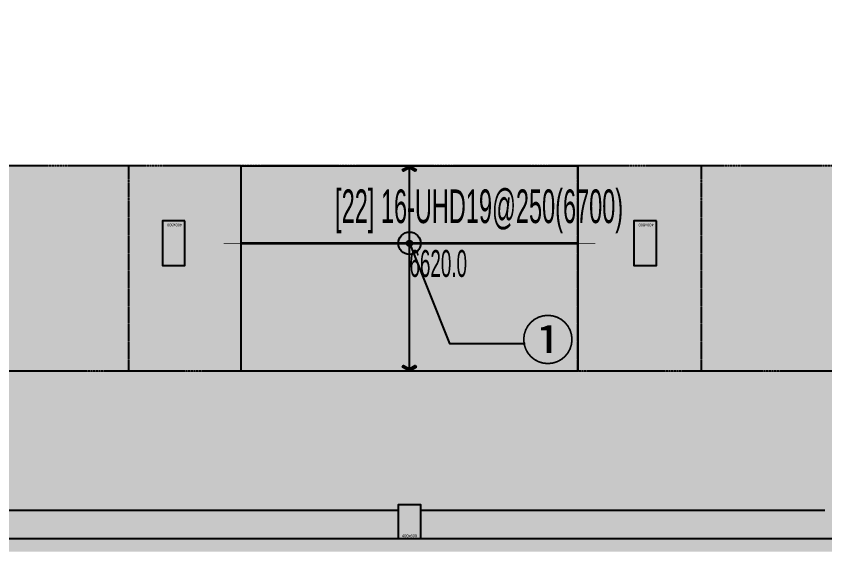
# Model space of a CAD drawing. Header units: millimetres. Extents: x 43843 to 1069877, y 60576 to 148433.
# Drawn here: x 699525 to 713931, y 76659 to 86210 of the extents above; entities that cross this region are included whole.
import ezdxf
from ezdxf.enums import TextEntityAlignment as Align

# ---------------------------------------------------------------- set-up
doc = ezdxf.new("R2010")
doc.units = ezdxf.units.MM
doc.linetypes.add('HID', pattern=[2.5, 1.5, -1])
for name, color, linetype in [('-S_REBAR-TOP', 3, 'Continuous'), ('-S_TEXT', 255, 'Continuous'), ('8', 8, 'Continuous'), ('NX_BAR(D)', 7, 'Continuous'), ('NX_BARTXT', 7, 'Continuous'), ('NX_FORM', 7, 'Continuous'), ('S-FND-배근구간선', 21, 'HID'), ('S-FND_OUTLINE_지하주차장 기초', 4, 'HID'), ('S-HAT', 252, 'Continuous'), ('XR-지하주차장$0$A-CON', 2, 'Continuous'), ('XR-지하주차장$0$AA-COL', 2, 'Continuous'), ('기초', 7, 'Continuous')]:
    doc.layers.add(name, color=color, linetype=linetype)
doc.layers.add('DEFPOINT', color=142, linetype='Continuous', plot=False)
doc.layers.add('NX_DEFAULT', color=7, linetype='Continuous', plot=False)
doc.styles.add('BarSetTxt', font='Arial.ttf', dxfattribs={"width": 0.4, "height": 353.85})
doc.styles.add('XR-지하주차장$0$Standard', font='arial.ttf')
doc.styles.add('맑은고딕', font='malgun.ttf')

# ---------------------------------------------------------------- blocks, each defined once
blk = doc.blocks.new('zw$D357')
at = {"layer": 'S-HAT'}
h = blk.add_hatch(dxfattribs=at)
h.set_pattern_fill('GRASS', color=256, scale=20)
h.set_pattern_definition([(90, (-331308.68, 2741039.9), (-359.21, 359.21), [95.25, -623.17]), (45, (-331308.7, 2741039.9), (-359.210245, 359.210245), [95.25, -412.75]), (135, (-331308.7, 2741039.9), (-359.210245, -359.210245), [95.25, -412.75])])
h.paths.add_polyline_path([(-65008, -55192), (-61014, -48545), (-9370, -48545), (-5377, -55192)])
at = {"layer": 'S-FND_OUTLINE_지하주차장 기초'}
blk.add_lwpolyline([(-9370, -48545), (-61014, -48545), (-65008, -55192), (-5377, -55192)], close=True, dxfattribs=at)
at = {"layer": 'XR-지하주차장$0$A-CON'}
for p, q in [((-44610, -54692), (-53810, -54692)), ((-37010, -54692), (-44210, -54692)), ((-70457, -55192), (0, -55192))]:
    blk.add_line(p, q, dxfattribs=at)
at = {"layer": 'XR-지하주차장$0$AA-COL'}
for points in [[(-48410, -49527), (-48810, -49527), (-48810, -50327), (-48410, -50327)], [(-40010, -49527), (-40410, -49527), (-40410, -50327), (-40010, -50327)], [(-44610, -55192), (-44210, -55192), (-44210, -54592), (-44610, -54592)]]:
    blk.add_lwpolyline(points, close=True, dxfattribs=at)
at = {"layer": '기초', "color": 6, "linetype": 'HID', "ltscale": 3, "const_width": 500}
blk.add_lwpolyline([(-56498, -55179), (-56498, -13109), (-51183, -13099), (-51183, -15035), (-51183, -15035), (-51183, -15047), (-37285, -15025), (-37298, -6685), (-14910, -6684), (-14910, -24464), (-14910, -24464), (-14910, -24477), (-13109, -24477), (-13109, -55179)], close=True, dxfattribs=at)
at = {"layer": 'Defpoints', "style": 'XR-지하주차장$0$Standard'}
for p in [(-48460, -49577), (-40060, -49577)]:
    blk.add_text('400x800', height=50, rotation=180, dxfattribs=at).set_placement(p)
blk.add_text('400x600', height=50, dxfattribs=at).set_placement((-44543, -55169))
blk = doc.blocks.new('zw$2BC0')
at = {"layer": '-S_REBAR-TOP', "lineweight": -3}
blk.add_lwpolyline([(-550, -6451, 50, 50, 0), (5450, -6451, 0, 0, 0)], format="xyseb", dxfattribs=at)
at = {"layer": '-S_TEXT', "color": 6, "lineweight": -3}
blk.add_lwpolyline([(2450, -6451), (3165, -8238), (4511, -8238)], dxfattribs=at)
blk.add_circle((2450, -6451), 199, dxfattribs=at)
at = {"layer": 'S-FND-배근구간선', "color": 251}
for p, q in [((-2550, -8732), (-2550, -5068)), ((-550, -8732), (-550, -5068)), ((5450, -8732), (5450, -5068)), ((7650, -8732), (7650, -5068))]:
    blk.add_line(p, q, dxfattribs=at)
at = {"layer": 'S-FND-배근구간선', "color": 31}
blk.add_line((39691, -8732), (-16356, -8732), dxfattribs=at)
at = {"layer": '-S_TEXT', "color": 6, "lineweight": -3, "style": '맑은고딕'}
blk.add_text('①', height=700, dxfattribs=at).set_placement((4438, -8529))

msp = doc.modelspace()

# ---------------------------------------------------------------- linework, layer by layer
at = {"layer": 'DEFPOINT'}
msp.add_lwpolyline([(703531.383, 83543.622), (709531.383, 83543.622), (709531.383, 79879.372), (703531.383, 79879.372)], close=True, dxfattribs=at)
at = {"layer": 'NX_BAR(D)', "color": 4, "const_width": 10}
msp.add_lwpolyline([(703221.383, 82160.763), (709841.383, 82160.763)], dxfattribs=at)
at = {"layer": 'NX_FORM', "color": 1}
msp.add_line((706531.383, 79879.372), (706531.383, 83543.622), dxfattribs=at)
for points in [[(706531.383, 83543.622), (706652.627, 83473.622), (706635.627, 83444.177), (706531.383, 83503.622), (706427.139, 83444.177), (706410.139, 83473.622)], [(706531.383, 79879.372), (706410.139, 79949.372), (706427.139, 79978.816), (706531.383, 79919.372), (706635.627, 79978.816), (706652.627, 79949.372)]]:
    msp.add_lwpolyline(points, close=True, dxfattribs=at)
msp.add_circle((706531.383, 82160.763), 50, dxfattribs=at)

# ---------------------------------------------------------------- block references
msp.add_blockref('zw$2BC0', (704081.383, 88611.872))
at = {"layer": '8'}
msp.add_blockref('zw$D357', (750941.011, 132088.525), dxfattribs=at)

# ---------------------------------------------------------------- texts
at = {"layer": 'NX_BARTXT', "color": 4, "style": 'BarSetTxt', "width": 0.5}
msp.add_text('[22] 16-UHD19@250(6700)', height=600, dxfattribs=at).set_placement((705207.383, 82340.763), align=Align.BOTTOM_LEFT)
at = {"layer": 'NX_DEFAULT', "color": 8, "style": 'BarSetTxt', "width": 0.5}
msp.add_text('6620.0', height=480, dxfattribs=at).set_placement((706531.383, 81560.763))

doc.saveas('drawing.dxf')
